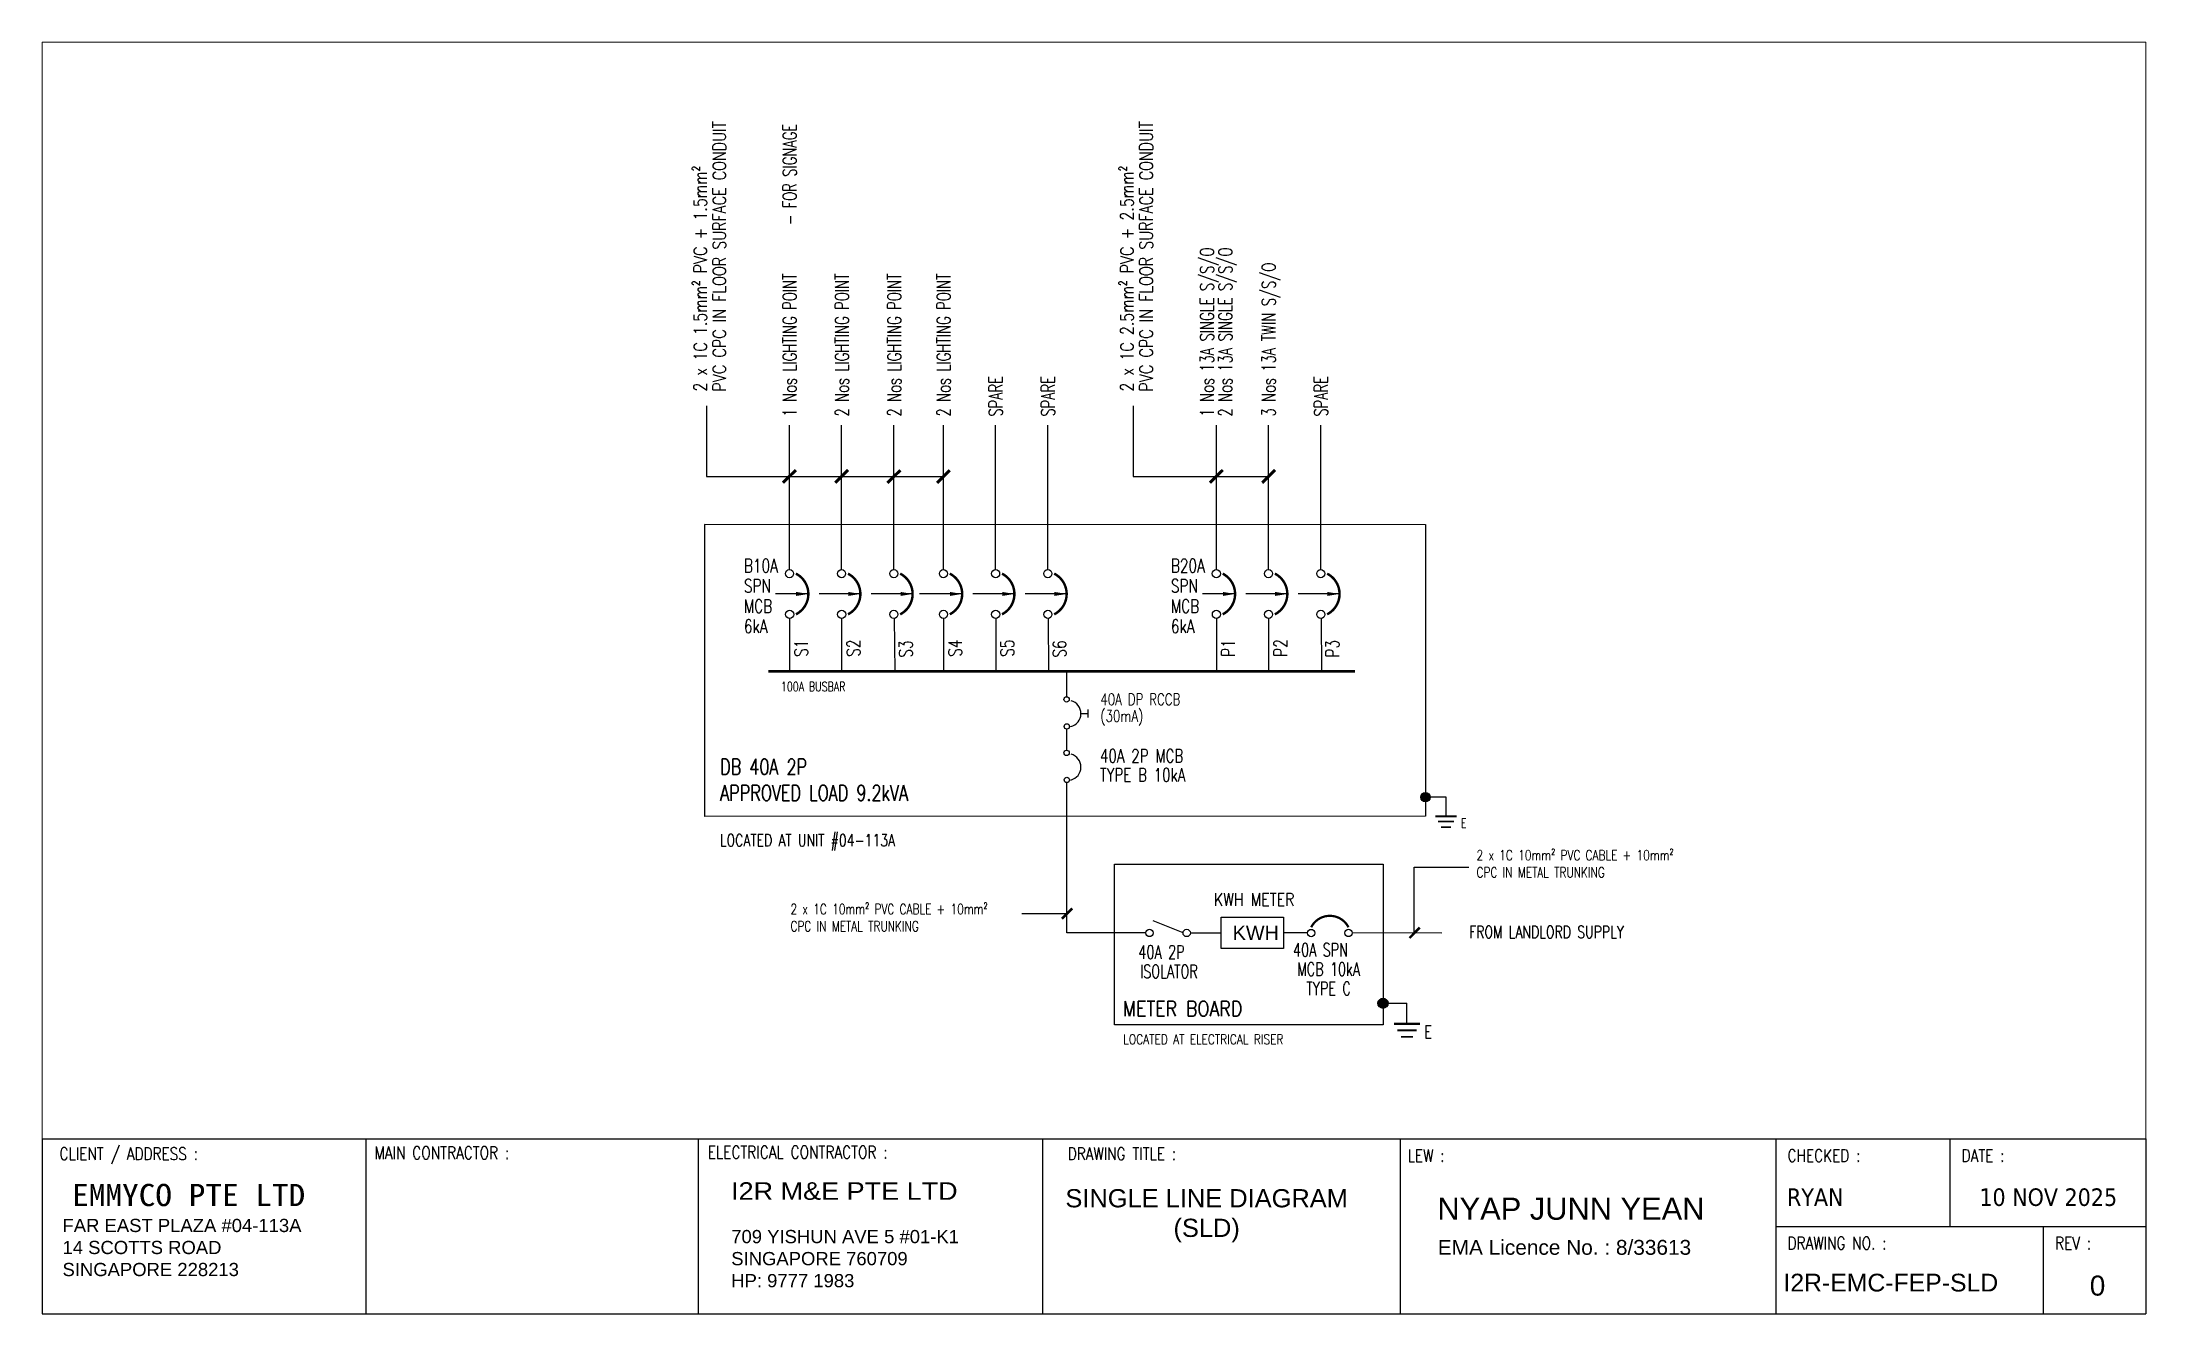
# Paper-space layout 'Layout1' of a CAD drawing. Header units: millimetres. Extents: x 1 to 280, y 0 to 169.
# The model-space entities are those that its viewports show. They can reach past a viewport. Long polylines and large blocks are cut down to what shows.
import ezdxf
from ezdxf.lldxf.tags import DXFTag

# ---------------------------------------------------------------- set-up
doc = ezdxf.new("R2010")
doc.units = ezdxf.units.MM
doc.linetypes.add('DASHED', pattern=[19.05, 12.7, -6.35])
for name, color, linetype in [('E-SLD-FRAME', 8, 'Continuous'), ('E-SLD-LEGENDF', 2, 'Continuous'), ('E-SLD-T1', 2, 'Continuous'), ('SLD', 2, 'Continuous'), ('SLD-LINE', 7, 'Continuous'), ('SLD-TXT', 7, 'Continuous'), ('TXT', 7, 'Continuous')]:
    doc.layers.add(name, color=color, linetype=linetype)
doc.styles.add('ARIAL', font='arial.ttf')
doc.styles.add('ROMANS', font='romans.shx', dxfattribs={"width": 0.8})
doc.styles.add('SB T5-2$0$80', font='simplex.shx', dxfattribs={"width": 0.8, "height": 2})
doc.styles.add('simplex', font='simplex.shx', dxfattribs={"width": 0.7})
doc.styles.add('SLD-TXT', font='romans.shx', dxfattribs={"width": 0.75})
doc.styles.get("Standard").update_dxf_attribs({"font": 'arial.ttf'})
doc.styles.add('TAHOMA', font='tahoma.ttf', dxfattribs={"width": 0.9})
tags = doc.linetypes.add('CENTER', pattern=[2, 1.25, -0.25, 0.25, -0.25]).pattern_tags.tags
tags[10:11] = [DXFTag(74, 4), DXFTag(75, 0), DXFTag(340, '0'), DXFTag(46, 1.0), DXFTag(50, 0.0), DXFTag(44, 0.0), DXFTag(45, 0.0)]
tags[8:9] = [DXFTag(74, 4), DXFTag(75, 0), DXFTag(340, '0'), DXFTag(46, 1.0), DXFTag(50, 0.0), DXFTag(44, 0.0), DXFTag(45, 0.0)]
tags[6:7] = [DXFTag(74, 4), DXFTag(75, 0), DXFTag(340, '0'), DXFTag(46, 1.0), DXFTag(50, 0.0), DXFTag(44, 0.0), DXFTag(45, 0.0)]
tags[4:5] = [DXFTag(74, 4), DXFTag(75, 0), DXFTag(340, '0'), DXFTag(46, 1.0), DXFTag(50, 0.0), DXFTag(44, 0.0), DXFTag(45, 0.0)]
doc.dimstyles.new('1-100', dxfattribs={"dimtxt": 100, "dimasz": 100, "dimexe": 25, "dimexo": 10, "dimgap": 25, "dimtad": 1, "dimdec": 0, "dimzin": 0, "dimdsep": 46, "dimtxsty": 'simplex', "dimcen": 0, "dimclrd": 7, "dimclre": 7, "dimclrt": 7, "dimadec": 0, "dimazin": 0, "dimtfac": 1, "dimtdec": 0, "dimtofl": 0, "dimtmove": 1, "dimatfit": 0, "dimfxl": 1, "dimtolj": 1, "dimtzin": 0, "dimarcsym": 2})

# ---------------------------------------------------------------- blocks, each defined once
blk = doc.blocks.new('MCCB')
at = {"color": 3}
for centre in [(-1, 548), (0, 49)]:
    blk.add_circle(centre, 49.5, dxfattribs=at)
at = {"layer": 'E-SLD-LEGENDF', "const_width": 30}
blk.add_lwpolyline([(77, 49, 0.611384), (77, 548)], format="xyb", dxfattribs=at)

msp = doc.modelspace()

# ---------------------------------------------------------------- hatches: boundary and pattern name
at = {"layer": 'E-SLD-LEGENDF'}
h = msp.add_hatch(color=2, dxfattribs=at)
h.dxf.hatch_style = 1
edge = h.paths.add_edge_path()
edge.add_arc((6647, 3678), 23.2, 0, 360)
h = msp.add_hatch(color=256, dxfattribs=at)
h.dxf.hatch_style = 1
edge = h.paths.add_edge_path()
edge.add_arc((6438, 2664), 25, 0, 360)

# ---------------------------------------------------------------- linework, layer by layer
for p, q in [((3109, 5256), (4275, 5255)), ((5209, 5256), (5875, 5256)), ((4882, 4172), (4882, 4297)), ((4951, 4089), (4986, 4089)), ((4986, 4109), (4986, 4070)), ((4882, 3909), (4882, 4013)), ((4882, 3194), (4882, 3750)), ((4882, 3010), (4882, 3410)), ((6592, 3010), (6592, 3333)), ((6592, 3333), (6861, 3333)), ((4882, 3104), (4661, 3104)), ((5490, 3010), (5641, 3010))]:
    msp.add_line(p, q)
at = {"color": 3}
msp.add_line((5454, 3010), (5307, 3070), dxfattribs=at)
msp.add_lwpolyline([(5641, 3087), (5948, 3087), (5948, 2934), (5641, 2934)], close=True, dxfattribs=at)
for points in [[(6066, 3010), (5948, 3010)], [(6728, 3009), (6286, 3010)]]:
    msp.add_lwpolyline(points)
for centre in [(4881, 4159), (4882, 4026), (4881, 3896), (4882, 3763)]:
    msp.add_circle(centre, 13.2)
for centre in [(5289, 3010), (5472, 3010)]:
    msp.add_circle(centre, 18.2, dxfattribs=at)
for centre in [(4886, 4089), (4886, 3826)]:
    msp.add_arc(centre, 65.5, 283.7769, 75.2201)
at = {"layer": 'E-SLD-FRAME', "color": 7, "linetype": 'CENTER', "ltscale": 100}
for p, q in [((6647, 5018), (3099, 5020)), ((3099, 5020), (3099, 3583)), ((6647, 5019), (6647, 3584)), ((6647, 3584), (3099, 3583))]:
    msp.add_line(p, q, dxfattribs=at)
msp.add_lwpolyline([(5116, 3349), (6438, 3349), (6438, 2558), (5116, 2558)], close=True, dxfattribs=at)
at = {"layer": 'E-SLD-LEGENDF', "color": 2}
for p, q in [((6748, 3678), (6647, 3678)), ((6748, 3584), (6748, 3678))]:
    msp.add_line(p, q, dxfattribs=at)
at = {"layer": 'E-SLD-LEGENDF'}
for p in [(6438, 2664), (6556, 2563)]:
    msp.add_line(p, (6556, 2664), dxfattribs=at)
at = {"layer": 'E-SLD-LEGENDF', "color": 2}
for points, const_width in [([(6695, 3584), (6801, 3584)], 8.86), ([(6708, 3558), (6788, 3558)], 8.86), ([(6724, 3531), (6772, 3531)], 7.98)]:
    msp.add_lwpolyline(points, dxfattribs=dict(at, const_width=const_width))
at = {"layer": 'E-SLD-LEGENDF', "color": 3}
for points, const_width in [([(6492, 2563), (6620, 2563)], 10.6), ([(6508, 2531), (6604, 2531)], 10.6), ([(6527, 2499), (6585, 2499)], 9.56)]:
    msp.add_lwpolyline(points, dxfattribs=dict(at, const_width=const_width))
at = {"layer": 'E-SLD-LEGENDF', "color": 2}
msp.add_circle((6647, 3678), 23.2, dxfattribs=at)
at = {"layer": 'E-SLD-LEGENDF'}
msp.add_circle((6438, 2664), 25, dxfattribs=at)
at = {"layer": 'SLD', "color": 7}
for p, q in [((3109, 5604), (3109, 5256)), ((5209, 5604), (5209, 5256))]:
    msp.add_line(p, q, dxfattribs=at)
at = {"layer": 'SLD', "color": 2, "const_width": 12.1}
msp.add_lwpolyline([(3413, 4297), (6300, 4297)], dxfattribs=at)
at = {"layer": 'SLD-LINE', "linetype": 'ByBlock'}
for p, q in [((3517, 4798), (3517, 5508)), ((3774, 4798), (3774, 5508)), ((4031, 4798), (4031, 5508)), ((4275, 4798), (4275, 5508)), ((5618, 4798), (5618, 5508)), ((5875, 4798), (5875, 5508)), ((3518, 4558), (3518, 4297)), ((3774, 4558), (3774, 4297)), ((4033, 4558), (4035, 4297)), ((4275, 4558), (4275, 4297)), ((4532, 4558), (4532, 4297)), ((4790, 4558), (4792, 4297)), ((5618, 4558), (5618, 4297)), ((5875, 4558), (5875, 4297)), ((6133, 4558), (6135, 4297))]:
    msp.add_line(p, q, dxfattribs=at)
at = {"layer": 'SLD-LINE', "linetype": 'DASHED', "ltscale": 3}
for p, q in [((4531, 4798), (4531, 5508)), ((4788, 4798), (4788, 5508)), ((6132, 4798), (6132, 5508))]:
    msp.add_line(p, q, dxfattribs=at)
at = {"layer": 'SLD-LINE'}
msp.add_line((5271, 3010), (4882, 3010), dxfattribs=at)
at = {"layer": 'SLD-TXT'}
for points, const_width in [([(3485, 5225), (3549, 5288)], 15), ([(3742, 5225), (3806, 5288)], 15), ([(3999, 5224), (4063, 5287)], 15), ([(4243, 5224), (4306, 5287)], 15), ([(5586, 5225), (5650, 5288)], 15), ([(5843, 5225), (5907, 5288)], 15), ([(4858, 3080), (4909, 3131)], 12.1), ([(6568, 2985), (6619, 3037)], 12.1)]:
    msp.add_lwpolyline(points, dxfattribs=dict(at, const_width=const_width))

# ---------------------------------------------------------------- block references
at = {"layer": 'SLD', "lineweight": -3, "xscale": 0.4012700839908179, "yscale": 0.4012700839908179, "zscale": 0.4012700839908179}
for p in [(3518, 4558), (3774, 4558), (4031, 4558), (4275, 4558), (4532, 4558), (4789, 4558), (5618, 4558), (5875, 4558), (6132, 4558)]:
    msp.add_blockref('MCCB', p, dxfattribs=at)
at = {"layer": 'SLD', "lineweight": -3, "xscale": 0.36761882254268, "yscale": 0.36761882254268, "zscale": 0.36761882254268, "rotation": 90}
msp.add_blockref('MCCB', (6286, 3010), dxfattribs=at)

# ---------------------------------------------------------------- texts
at = {"color": 0, "insert": (5698, 3046), "char_height": 69.9, "width": 251.75, "attachment_point": 1, "style": 'ARIAL'}
msp.add_mtext('{\\W1;KWH}', dxfattribs=at)
at = {"layer": 'E-SLD-T1', "color": 7, "style": 'ROMANS'}
for s, height, width, p in [('METER BOARD', 74.02, 0.85, (5158, 2601)), ('LOCATED AT ELECTRICAL RISER', 47.65, 0.8, (5160, 2463))]:
    msp.add_text(s, height=height, dxfattribs=dict(at, width=width)).set_placement(p)
at = {"layer": 'SLD', "color": 7, "style": 'SB T5-2$0$80', "width": 0.75}
for s, p in [('S1', (3608, 4369)), ('S2', (3865, 4369)), ('S3', (4122, 4365)), ('S4', (4365, 4369)), ('S5', (4622, 4369)), ('S6', (4879, 4365)), ('P1', (5709, 4369)), ('P2', (5966, 4369)), ('P3', (6222, 4365))]:
    msp.add_text(s, height=65.7, rotation=90, dxfattribs=at).set_placement(p)
at = {"layer": 'SLD-TXT', "style": 'ROMANS', "width": 0.7}
for s, height, p in [('1 Nos LIGHTING POINT     - FOR SIGNAGE', 67.09, (3552, 5551)), ('1 Nos 13A SINGLE S/S/O', 67.09, (5606, 5551)), ('2 Nos 13A SINGLE S/S/O', 67.09, (5695, 5551)), ('2 Nos LIGHTING POINT', 67.09, (3809, 5551)), ('2 Nos LIGHTING POINT', 67.09, (4066, 5551)), ('2 Nos LIGHTING POINT', 67.09, (4309, 5551)), ('3 Nos 13A TWIN S/S/O', 67.09, (5909, 5551)), ('SPARE', 67.1, (4566, 5551)), ('SPARE', 67.1, (4823, 5551)), ('SPARE', 67.1, (6166, 5551))]:
    msp.add_text(s, height=height, rotation=90, dxfattribs=at).set_placement(p)
at = {"layer": 'SLD-TXT', "char_height": 64.23, "width": 1838.98, "attachment_point": 1, "rotation": 90, "line_spacing_factor": 0.880435, "style": 'SLD-TXT'}
for s, insert in [('{\\W0.8;2 x 1C 1.5mm² PVC + 1.5mm² \\PPVC CPC IN FLOOR SURFACE CONDUIT}', (3046, 5674)), ('{\\W0.8;2 x 1C 2.5mm² PVC + 2.5mm² \\PPVC CPC IN FLOOR SURFACE CONDUIT}', (5146, 5674))]:
    msp.add_mtext(s, dxfattribs=dict(at, insert=insert))
at = {"layer": 'SLD-TXT', "attachment_point": 1, "style": 'SLD-TXT'}
for s, insert, char_height, width, line_spacing_factor in [('B10A\\PSPN\\PMCB\\P6kA', (3293, 4850), 65.7, 938.97, 0.908108), ('B20A\\PSPN\\PMCB\\P6kA', (5394, 4850), 65.7, 938.97, 0.908108), ('40A DP RCCB\\P(30mA)', (5047, 4188), 56.69, 491.7, 0.869565), ('40A 2P MCB\\PTYPE B 10kA', (5045, 3914), 64.74, 521.58, 0.869565), ('\\pxqc;{\\W0.8;\\PKWH METER}', (5567, 3305), 63.44, 473.39, 0.934884), ('{\\W0.7; 40A 2P\\P\\pxqc;ISOLATOR}', (5203, 2949), 65.66, 362.75, 0.869565), ('{\\W0.7; 40A SPN\\P\\pxqc;MCB 10kA\\PTYPE C}', (5964, 2960), 65.66, 411.86, 0.869565), ('{\\W0.75;E}', (6641, 2554), 61.9, 860.22, 0.908108)]:
    msp.add_mtext(s, dxfattribs=dict(at, insert=insert, char_height=char_height, width=width, line_spacing_factor=line_spacing_factor))
at = {"layer": 'SLD-TXT', "color": 7, "attachment_point": 1, "style": 'SLD-TXT'}
for s, insert, char_height, width in [('100A BUSBAR', (3475, 4245), 45.54, 413.58), ('DB 40A 2P\\PAPPROVED LOAD 9.2kVA', (3176, 3866), 76.97, 1194.56), ('LOCATED AT UNIT #04-113A', (3175, 3496), 59.69, 1280.33), ('2 x 1C 10mm² PVC CABLE + 10mm²\\PCPC IN METAL TRUNKING', (6898, 3418), 50.63, 1163.32), ('2 x 1C 10mm² PVC CABLE + 10mm{\\Fromans|c134;²}\\PCPC IN METAL TRUNKING', (3522, 3153), 50.63, 1163.32), ('FROM LANDLORD SUPPLY', (6862, 3045), 59.95, 1260.42)]:
    msp.add_mtext(s, dxfattribs=dict(at, insert=insert, char_height=char_height, width=width))
at = {"layer": 'SLD-TXT', "color": 2, "insert": (6821, 3573), "char_height": 45.4, "width": 574.1, "attachment_point": 1, "line_spacing_factor": 0.908108, "style": 'SLD-TXT'}
msp.add_mtext('{\\W0.75;E}', dxfattribs=at)

# ---------------------------------------------------------------- leaders
at = {"layer": 'SLD', "ltscale": 0.5}
for points in [[(3610, 4678), (3448, 4678)], [(3867, 4678), (3663, 4678)], [(4124, 4678), (3920, 4678)], [(4367, 4678), (4157, 4678)], [(4624, 4678), (4420, 4678)], [(4881, 4678), (4677, 4678)], [(5710, 4678), (5549, 4678)], [(5967, 4678), (5763, 4678)], [(6224, 4678), (6020, 4678)]]:
    msp.add_leader(points, dimstyle='1-100', override={"dimasz": 60}, dxfattribs=at)

psp = doc.layouts.get("Layout1")

# ---------------------------------------------------------------- linework, layer by layer
at = {"color": 7}
for p, q in [((0.57, 23.61), (280.41, 23.61)), ((0.57, 23.61), (0.57, 0.33)), ((43.62, 23.61), (43.62, 0.33)), ((87.82, 23.61), (87.82, 0.33)), ((133.66, 23.61), (133.66, 0.33)), ((181.21, 23.61), (181.21, 0.33)), ((231.16, 23.61), (231.16, 0.33)), ((254.32, 23.61), (254.32, 11.97)), ((280.41, 23.61), (280.41, 0.33)), ((266.75, 11.97), (266.75, 0.33)), ((0.57, 0.33), (280.41, 0.33))]:
    psp.add_line(p, q, dxfattribs=at)
at = {"layer": 'TXT', "color": 7}
psp.add_line((231.16, 11.97), (280.41, 11.97), dxfattribs=at)

# ---------------------------------------------------------------- texts
at = {"color": 7, "char_height": 1.7574, "attachment_point": 1}
for s, width, insert in [('FAR EAST PLAZA #04-113A\\P14 SCOTTS ROAD \\PSINGAPORE 228213', 38.0249, (3.29, 12.97)), ('709 YISHUN AVE 5 #01-K1\\PSINGAPORE 760709\\PHP: 9777 1983', 33.7337, (92.24, 11.49))]:
    psp.add_mtext_dynamic_manual_height_columns(s, width=width, gutter_width=8.79, heights=[0], dxfattribs=dict(at, insert=insert))
at = {"layer": 'TXT', "color": 7, "style": 'simplex', "width": 0.8}
for s, height, p in [('CLIENT / ADDRESS :', 1.6628, (2.89, 20.8)), ('MAIN CONTRACTOR :', 1.665, (44.79, 20.92)), ('ELECTRICAL CONTRACTOR :', 1.665, (89.12, 21)), ('DRAWING TITLE :', 1.6628, (136.99, 20.8)), ('LEW :', 1.663, (182.21, 20.55)), ('CHECKED :', 1.663, (232.74, 20.55)), ('DATE :', 1.663, (255.89, 20.55)), ('DRAWING NO. :', 1.6628, (232.74, 8.91)), ('REV :', 1.663, (268.32, 8.91))]:
    psp.add_text(s, height=height, dxfattribs=at).set_placement(p)
at = {"layer": 'TXT', "color": 7}
for s, height, style, p in [('RYAN', 2.328, 'TAHOMA', (232.66, 14.69)), ('10 NOV 2025', 2.328, 'TAHOMA', (258.25, 14.69)), ('NYAP JUNN YEAN', 2.9341, 'ARIAL', (186.16, 12.85)), ('EMA Licence No. : 8/33613', 1.9816, 'ARIAL', (186.22, 8.19)), ('I2R-EMC-FEP-SLD', 2.3598, 'ARIAL', (232.19, 3.31)), ('0', 2.66, 'ARIAL', (272.94, 2.76))]:
    psp.add_text(s, height=height, dxfattribs=dict(at, style=style)).set_placement(p)
at = {"layer": 'TXT', "color": 7, "attachment_point": 1, "style": 'ARIAL'}
for s, insert, char_height, width in [('\\pxqc;{\\fSimSun|b0|i0|c0|p54;\\W1.1;EMMYCO PTE LTD}', (2.67, 17.62), 2.9596, 34.8059), ('{\\W1.1;I2R M&E PTE LTD}', (92.22, 17.84), 2.3372, 41.7322)]:
    psp.add_mtext(s, dxfattribs=dict(at, insert=insert, char_height=char_height, width=width))
at = {"layer": 'TXT', "color": 7, "insert": (130.94, 16.92), "char_height": 2.4205, "width": 49.0692, "attachment_point": 1, "line_spacing_factor": 0.975, "style": 'ARIAL'}
psp.add_mtext('\\pxqc;SINGLE LINE DIAGRAM\\P(SLD)', dxfattribs=at)

# ---------------------------------------------------------------- viewports
at = {"layer": '0'}
psp.add_viewport(center=(140.49, 96.53), size=(279.83, 145.8517), view_center_point=(5015.73, 4694.97), view_height=5396.1539, dxfattribs=at)

doc.saveas('drawing.dxf')
